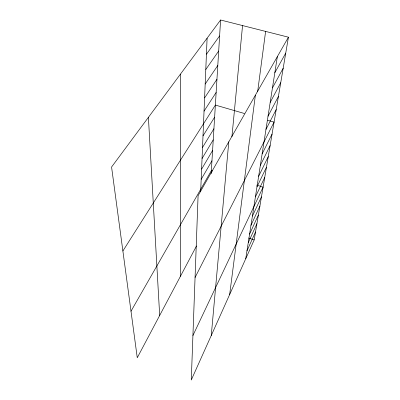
<?xml version="1.0" encoding="UTF-8"?>
<svg xmlns="http://www.w3.org/2000/svg" width="400" height="400" viewBox="0 0 400 400"><rect width="100%" height="100%" fill="white"/><g stroke="black" fill="none" stroke-linecap="round" stroke-linejoin="round"><path stroke-width="0.6" d="M180.41 276.34L180.46 74.115M200.67 191.585L207.1 38.19M211.165 173.7L220.585 20L288.425 37.19L254.18 239.925L191.28 380L198.085 195.705L288.425 37.19M211.255 335.52L228.795 141.82M231.935 136.685L242.55 25.565M229.665 294.515L255.375 95.185M257.625 91.86L265.61 31.41M245.75 258.7L277.345 56.635M246.98 250.83L255.53 231.93M248.255 242.66L256.93 223.64M249.585 234.175L258.385 215.035M250.965 225.35L259.895 206.095M252.4 216.165L261.465 196.805M192.925 335.535L263.095 187.14L256.72 185.11M255.41 196.925L264.745 177.38M256.985 186.845L266.46 167.225M258.625 176.34L268.245 156.65M260.345 165.37L270.11 145.625M262.135 153.905L272.055 134.125M195.065 277.49L274.08 122.115L267.685 120.255M265.97 129.37L276.2 109.56M268.025 116.22L278.42 96.425M196.51 245.96L137.265 357.745L111.575 167.025L220.585 20M270.185 102.425L280.745 82.67M272.45 87.93L283.18 68.245M274.835 72.69L285.74 53.1M130.995 311.225L211.355 170.645L212.47 171M201.18 179.355L211.96 160.78M201.61 169.15L212.585 150.52M202.055 158.52L213.24 139.85M202.52 147.435L213.92 128.735M203.005 135.87L214.63 117.155M122.885 250.99L215.375 105.07L244.365 113.485M204.04 111.145L216.145 92.455M204.595 97.92L216.955 79.27M205.18 84.055L217.8 65.48M205.79 69.515L218.685 51.035M206.43 54.245L219.615 35.895M248.66 238.035L254.18 239.925M148.4 117.36L159.685 315.44"/></g></svg>
